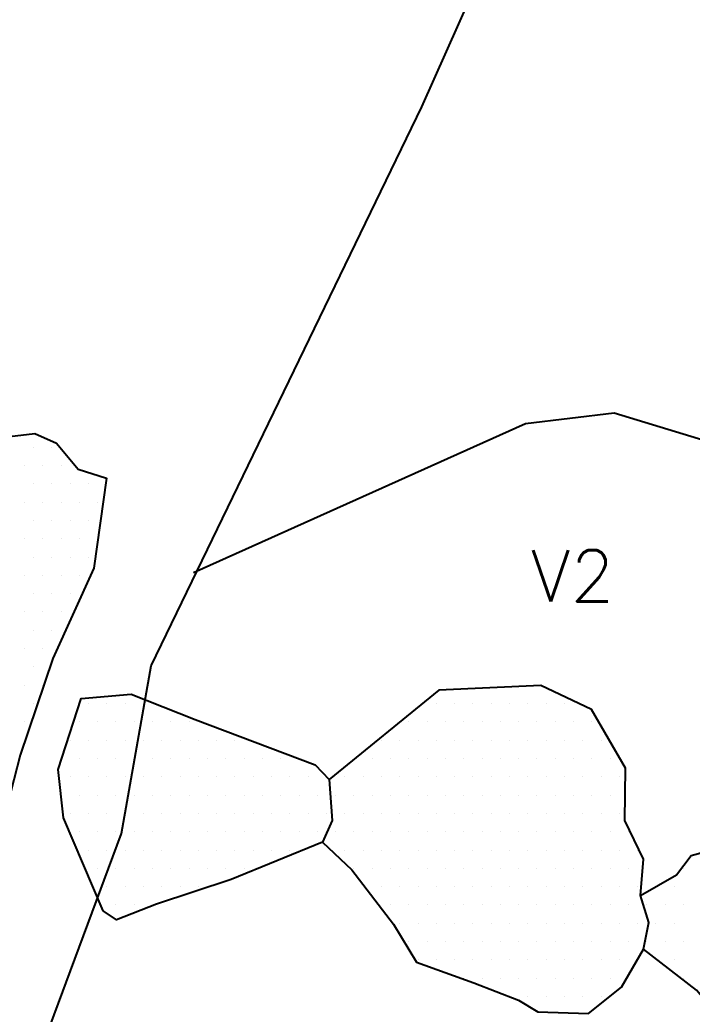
# Model space of a CAD drawing. Header units: metres. Extents: x -9.05 to -4.97, y -14.56 to -9.91.
# Drawn here: x -7.653 to -7.194, y -12.149 to -11.471 of the extents above; entities that cross this region are included whole.
import ezdxf

# ---------------------------------------------------------------- set-up
doc = ezdxf.new("R2010")
doc.units = ezdxf.units.M
doc.header["$LTSCALE"] = 25
doc.header["$MEASUREMENT"] = 0
doc.linetypes.add('STRICHPUNKTX2', pattern=[2, 1, -0.5, 0, -0.5])
doc.layers.get('0').update_dxf_attribs({"linetype": 'CONTINUOUS'})
for name, color, linetype in [('BEFUND', 1, 'CONTINUOUS'), ('GRABUNGSGRENZE', 3, 'STRICHPUNKTX2'), ('STEINE', 4, 'CONTINUOUS'), ('STEINESCHRAFF', 4, 'CONTINUOUS')]:
    doc.layers.add(name, color=color, linetype=linetype)
doc.styles.get("Standard").update_dxf_attribs({"font": 'txt.shx'})

# ---------------------------------------------------------------- blocks, each defined once
blk = doc.blocks.new('*X11')
at = {"color": 0}
for p, q in [((-764.375, -1176.25), (-764.375, -1176.25)), ((-763.125, -1176.25), (-763.125, -1176.25)), ((-765, -1177.5), (-765, -1177.5)), ((-763.75, -1177.5), (-763.75, -1177.5)), ((-762.5, -1177.5), (-762.5, -1177.5)), ((-764.375, -1178.75), (-764.375, -1178.75)), ((-763.125, -1178.75), (-763.125, -1178.75)), ((-761.875, -1178.75), (-761.875, -1178.75)), ((-760.625, -1178.75), (-760.625, -1178.75)), ((-765, -1180), (-765, -1180)), ((-763.75, -1180), (-763.75, -1180)), ((-762.5, -1180), (-762.5, -1180)), ((-761.25, -1180), (-761.25, -1180)), ((-760, -1180), (-760, -1180)), ((-764.375, -1181.25), (-764.375, -1181.25)), ((-763.125, -1181.25), (-763.125, -1181.25)), ((-761.875, -1181.25), (-761.875, -1181.25)), ((-760.625, -1181.25), (-760.625, -1181.25)), ((-765, -1182.5), (-765, -1182.5)), ((-763.75, -1182.5), (-763.75, -1182.5)), ((-762.5, -1182.5), (-762.5, -1182.5)), ((-761.25, -1182.5), (-761.25, -1182.5)), ((-760, -1182.5), (-760, -1182.5)), ((-764.375, -1183.75), (-764.375, -1183.75)), ((-763.125, -1183.75), (-763.125, -1183.75)), ((-761.875, -1183.75), (-761.875, -1183.75)), ((-760.625, -1183.75), (-760.625, -1183.75)), ((-765, -1185), (-765, -1185)), ((-763.75, -1185), (-763.75, -1185)), ((-762.5, -1185), (-762.5, -1185)), ((-761.25, -1185), (-761.25, -1185)), ((-764.375, -1186.25), (-764.375, -1186.25)), ((-763.125, -1186.25), (-763.125, -1186.25)), ((-761.875, -1186.25), (-761.875, -1186.25)), ((-765, -1187.5), (-765, -1187.5)), ((-763.75, -1187.5), (-763.75, -1187.5)), ((-762.5, -1187.5), (-762.5, -1187.5)), ((-764.375, -1188.75), (-764.375, -1188.75)), ((-763.125, -1188.75), (-763.125, -1188.75)), ((-765, -1190), (-765, -1190)), ((-763.75, -1190), (-763.75, -1190)), ((-764.375, -1191.25), (-764.375, -1191.25)), ((-765, -1192.5), (-765, -1192.5)), ((-763.75, -1192.5), (-763.75, -1192.5)), ((-764.375, -1193.75), (-764.375, -1193.75)), ((-760.625, -1193.75), (-760.625, -1193.75)), ((-759.375, -1193.75), (-759.375, -1193.75)), ((-758.125, -1193.75), (-758.125, -1193.75)), ((-756.875, -1193.75), (-756.875, -1193.75)), ((-736.875, -1193.75), (-736.875, -1193.75)), ((-735.625, -1193.75), (-735.625, -1193.75)), ((-734.375, -1193.75), (-734.375, -1193.75)), ((-733.125, -1193.75), (-733.125, -1193.75)), ((-731.875, -1193.75), (-731.875, -1193.75)), ((-730.625, -1193.75), (-730.625, -1193.75)), ((-729.375, -1193.75), (-729.375, -1193.75)), ((-728.125, -1193.75), (-728.125, -1193.75)), ((-765, -1195), (-765, -1195)), ((-761.25, -1195), (-761.25, -1195)), ((-760, -1195), (-760, -1195)), ((-758.75, -1195), (-758.75, -1195)), ((-757.5, -1195), (-757.5, -1195)), ((-756.25, -1195), (-756.25, -1195)), ((-755, -1195), (-755, -1195)), ((-753.75, -1195), (-753.75, -1195)), ((-738.75, -1195), (-738.75, -1195)), ((-737.5, -1195), (-737.5, -1195)), ((-736.25, -1195), (-736.25, -1195)), ((-735, -1195), (-735, -1195)), ((-733.75, -1195), (-733.75, -1195)), ((-732.5, -1195), (-732.5, -1195)), ((-731.25, -1195), (-731.25, -1195)), ((-730, -1195), (-730, -1195)), ((-728.75, -1195), (-728.75, -1195)), ((-727.5, -1195), (-727.5, -1195)), ((-726.25, -1195), (-726.25, -1195)), ((-761.875, -1196.25), (-761.875, -1196.25)), ((-760.625, -1196.25), (-760.625, -1196.25)), ((-759.375, -1196.25), (-759.375, -1196.25)), ((-758.125, -1196.25), (-758.125, -1196.25)), ((-756.875, -1196.25), (-756.875, -1196.25)), ((-755.625, -1196.25), (-755.625, -1196.25)), ((-754.375, -1196.25), (-754.375, -1196.25)), ((-753.125, -1196.25), (-753.125, -1196.25)), ((-751.875, -1196.25), (-751.875, -1196.25)), ((-750.625, -1196.25), (-750.625, -1196.25)), ((-740.625, -1196.25), (-740.625, -1196.25)), ((-739.375, -1196.25), (-739.375, -1196.25)), ((-738.125, -1196.25), (-738.125, -1196.25)), ((-736.875, -1196.25), (-736.875, -1196.25)), ((-735.625, -1196.25), (-735.625, -1196.25)), ((-734.375, -1196.25), (-734.375, -1196.25)), ((-733.125, -1196.25), (-733.125, -1196.25)), ((-731.875, -1196.25), (-731.875, -1196.25)), ((-730.625, -1196.25), (-730.625, -1196.25)), ((-729.375, -1196.25), (-729.375, -1196.25)), ((-728.125, -1196.25), (-728.125, -1196.25)), ((-726.875, -1196.25), (-726.875, -1196.25)), ((-725.625, -1196.25), (-725.625, -1196.25)), ((-761.25, -1197.5), (-761.25, -1197.5)), ((-760, -1197.5), (-760, -1197.5)), ((-758.75, -1197.5), (-758.75, -1197.5)), ((-757.5, -1197.5), (-757.5, -1197.5)), ((-756.25, -1197.5), (-756.25, -1197.5)), ((-755, -1197.5), (-755, -1197.5)), ((-753.75, -1197.5), (-753.75, -1197.5)), ((-752.5, -1197.5), (-752.5, -1197.5)), ((-751.25, -1197.5), (-751.25, -1197.5)), ((-750, -1197.5), (-750, -1197.5)), ((-748.75, -1197.5), (-748.75, -1197.5)), ((-747.5, -1197.5), (-747.5, -1197.5)), ((-741.25, -1197.5), (-741.25, -1197.5)), ((-740, -1197.5), (-740, -1197.5)), ((-738.75, -1197.5), (-738.75, -1197.5)), ((-737.5, -1197.5), (-737.5, -1197.5)), ((-736.25, -1197.5), (-736.25, -1197.5)), ((-735, -1197.5), (-735, -1197.5)), ((-733.75, -1197.5), (-733.75, -1197.5)), ((-732.5, -1197.5), (-732.5, -1197.5)), ((-731.25, -1197.5), (-731.25, -1197.5)), ((-730, -1197.5), (-730, -1197.5)), ((-728.75, -1197.5), (-728.75, -1197.5)), ((-727.5, -1197.5), (-727.5, -1197.5)), ((-726.25, -1197.5), (-726.25, -1197.5)), ((-725, -1197.5), (-725, -1197.5)), ((-761.875, -1198.75), (-761.875, -1198.75)), ((-760.625, -1198.75), (-760.625, -1198.75)), ((-759.375, -1198.75), (-759.375, -1198.75)), ((-758.125, -1198.75), (-758.125, -1198.75)), ((-756.875, -1198.75), (-756.875, -1198.75)), ((-755.625, -1198.75), (-755.625, -1198.75)), ((-754.375, -1198.75), (-754.375, -1198.75)), ((-753.125, -1198.75), (-753.125, -1198.75)), ((-751.875, -1198.75), (-751.875, -1198.75)), ((-750.625, -1198.75), (-750.625, -1198.75)), ((-749.375, -1198.75), (-749.375, -1198.75)), ((-748.125, -1198.75), (-748.125, -1198.75)), ((-746.875, -1198.75), (-746.875, -1198.75)), ((-745.625, -1198.75), (-745.625, -1198.75)), ((-744.375, -1198.75), (-744.375, -1198.75)), ((-743.125, -1198.75), (-743.125, -1198.75)), ((-741.875, -1198.75), (-741.875, -1198.75)), ((-740.625, -1198.75), (-740.625, -1198.75)), ((-739.375, -1198.75), (-739.375, -1198.75)), ((-738.125, -1198.75), (-738.125, -1198.75)), ((-736.875, -1198.75), (-736.875, -1198.75)), ((-735.625, -1198.75), (-735.625, -1198.75)), ((-734.375, -1198.75), (-734.375, -1198.75)), ((-733.125, -1198.75), (-733.125, -1198.75)), ((-731.875, -1198.75), (-731.875, -1198.75)), ((-730.625, -1198.75), (-730.625, -1198.75)), ((-729.375, -1198.75), (-729.375, -1198.75)), ((-728.125, -1198.75), (-728.125, -1198.75)), ((-726.875, -1198.75), (-726.875, -1198.75)), ((-725.625, -1198.75), (-725.625, -1198.75)), ((-724.375, -1198.75), (-724.375, -1198.75)), ((-762.5, -1200), (-762.5, -1200)), ((-761.25, -1200), (-761.25, -1200)), ((-760, -1200), (-760, -1200)), ((-758.75, -1200), (-758.75, -1200)), ((-757.5, -1200), (-757.5, -1200)), ((-756.25, -1200), (-756.25, -1200)), ((-755, -1200), (-755, -1200)), ((-753.75, -1200), (-753.75, -1200)), ((-752.5, -1200), (-752.5, -1200)), ((-751.25, -1200), (-751.25, -1200)), ((-750, -1200), (-750, -1200)), ((-748.75, -1200), (-748.75, -1200)), ((-747.5, -1200), (-747.5, -1200)), ((-746.25, -1200), (-746.25, -1200)), ((-745, -1200), (-745, -1200)), ((-743.75, -1200), (-743.75, -1200)), ((-742.5, -1200), (-742.5, -1200)), ((-741.25, -1200), (-741.25, -1200)), ((-740, -1200), (-740, -1200)), ((-738.75, -1200), (-738.75, -1200)), ((-737.5, -1200), (-737.5, -1200)), ((-736.25, -1200), (-736.25, -1200)), ((-735, -1200), (-735, -1200)), ((-733.75, -1200), (-733.75, -1200)), ((-732.5, -1200), (-732.5, -1200)), ((-731.25, -1200), (-731.25, -1200)), ((-730, -1200), (-730, -1200)), ((-728.75, -1200), (-728.75, -1200)), ((-727.5, -1200), (-727.5, -1200)), ((-726.25, -1200), (-726.25, -1200)), ((-725, -1200), (-725, -1200)), ((-761.875, -1201.25), (-761.875, -1201.25)), ((-760.625, -1201.25), (-760.625, -1201.25)), ((-759.375, -1201.25), (-759.375, -1201.25)), ((-758.125, -1201.25), (-758.125, -1201.25)), ((-756.875, -1201.25), (-756.875, -1201.25)), ((-755.625, -1201.25), (-755.625, -1201.25)), ((-754.375, -1201.25), (-754.375, -1201.25)), ((-753.125, -1201.25), (-753.125, -1201.25)), ((-751.875, -1201.25), (-751.875, -1201.25)), ((-750.625, -1201.25), (-750.625, -1201.25)), ((-749.375, -1201.25), (-749.375, -1201.25)), ((-748.125, -1201.25), (-748.125, -1201.25)), ((-746.875, -1201.25), (-746.875, -1201.25)), ((-745.625, -1201.25), (-745.625, -1201.25)), ((-744.375, -1201.25), (-744.375, -1201.25)), ((-743.125, -1201.25), (-743.125, -1201.25)), ((-741.875, -1201.25), (-741.875, -1201.25)), ((-740.625, -1201.25), (-740.625, -1201.25)), ((-739.375, -1201.25), (-739.375, -1201.25)), ((-738.125, -1201.25), (-738.125, -1201.25)), ((-736.875, -1201.25), (-736.875, -1201.25)), ((-735.625, -1201.25), (-735.625, -1201.25)), ((-734.375, -1201.25), (-734.375, -1201.25)), ((-733.125, -1201.25), (-733.125, -1201.25)), ((-731.875, -1201.25), (-731.875, -1201.25)), ((-730.625, -1201.25), (-730.625, -1201.25)), ((-729.375, -1201.25), (-729.375, -1201.25)), ((-728.125, -1201.25), (-728.125, -1201.25)), ((-726.875, -1201.25), (-726.875, -1201.25)), ((-725.625, -1201.25), (-725.625, -1201.25)), ((-724.375, -1201.25), (-724.375, -1201.25)), ((-761.25, -1202.5), (-761.25, -1202.5)), ((-760, -1202.5), (-760, -1202.5)), ((-758.75, -1202.5), (-758.75, -1202.5)), ((-757.5, -1202.5), (-757.5, -1202.5)), ((-756.25, -1202.5), (-756.25, -1202.5)), ((-755, -1202.5), (-755, -1202.5)), ((-753.75, -1202.5), (-753.75, -1202.5)), ((-752.5, -1202.5), (-752.5, -1202.5)), ((-751.25, -1202.5), (-751.25, -1202.5)), ((-750, -1202.5), (-750, -1202.5)), ((-748.75, -1202.5), (-748.75, -1202.5)), ((-747.5, -1202.5), (-747.5, -1202.5)), ((-746.25, -1202.5), (-746.25, -1202.5)), ((-745, -1202.5), (-745, -1202.5)), ((-743.75, -1202.5), (-743.75, -1202.5)), ((-742.5, -1202.5), (-742.5, -1202.5)), ((-741.25, -1202.5), (-741.25, -1202.5)), ((-740, -1202.5), (-740, -1202.5)), ((-738.75, -1202.5), (-738.75, -1202.5)), ((-737.5, -1202.5), (-737.5, -1202.5)), ((-736.25, -1202.5), (-736.25, -1202.5)), ((-735, -1202.5), (-735, -1202.5)), ((-733.75, -1202.5), (-733.75, -1202.5)), ((-732.5, -1202.5), (-732.5, -1202.5)), ((-731.25, -1202.5), (-731.25, -1202.5)), ((-730, -1202.5), (-730, -1202.5)), ((-728.75, -1202.5), (-728.75, -1202.5)), ((-727.5, -1202.5), (-727.5, -1202.5)), ((-726.25, -1202.5), (-726.25, -1202.5)), ((-725, -1202.5), (-725, -1202.5)), ((-723.75, -1202.5), (-723.75, -1202.5)), ((-760.625, -1203.75), (-760.625, -1203.75)), ((-759.375, -1203.75), (-759.375, -1203.75)), ((-758.125, -1203.75), (-758.125, -1203.75)), ((-756.875, -1203.75), (-756.875, -1203.75)), ((-755.625, -1203.75), (-755.625, -1203.75)), ((-754.375, -1203.75), (-754.375, -1203.75)), ((-753.125, -1203.75), (-753.125, -1203.75)), ((-751.875, -1203.75), (-751.875, -1203.75)), ((-750.625, -1203.75), (-750.625, -1203.75)), ((-749.375, -1203.75), (-749.375, -1203.75)), ((-748.125, -1203.75), (-748.125, -1203.75)), ((-746.875, -1203.75), (-746.875, -1203.75)), ((-743.125, -1203.75), (-743.125, -1203.75)), ((-741.875, -1203.75), (-741.875, -1203.75)), ((-740.625, -1203.75), (-740.625, -1203.75)), ((-739.375, -1203.75), (-739.375, -1203.75)), ((-738.125, -1203.75), (-738.125, -1203.75)), ((-736.875, -1203.75), (-736.875, -1203.75)), ((-735.625, -1203.75), (-735.625, -1203.75)), ((-734.375, -1203.75), (-734.375, -1203.75)), ((-733.125, -1203.75), (-733.125, -1203.75)), ((-731.875, -1203.75), (-731.875, -1203.75)), ((-730.625, -1203.75), (-730.625, -1203.75)), ((-729.375, -1203.75), (-729.375, -1203.75)), ((-728.125, -1203.75), (-728.125, -1203.75)), ((-726.875, -1203.75), (-726.875, -1203.75)), ((-725.625, -1203.75), (-725.625, -1203.75)), ((-724.375, -1203.75), (-724.375, -1203.75)), ((-723.125, -1203.75), (-723.125, -1203.75)), ((-760, -1205), (-760, -1205)), ((-758.75, -1205), (-758.75, -1205)), ((-757.5, -1205), (-757.5, -1205)), ((-756.25, -1205), (-756.25, -1205)), ((-755, -1205), (-755, -1205)), ((-753.75, -1205), (-753.75, -1205)), ((-752.5, -1205), (-752.5, -1205)), ((-751.25, -1205), (-751.25, -1205)), ((-750, -1205), (-750, -1205)), ((-742.5, -1205), (-742.5, -1205)), ((-741.25, -1205), (-741.25, -1205)), ((-740, -1205), (-740, -1205)), ((-738.75, -1205), (-738.75, -1205)), ((-737.5, -1205), (-737.5, -1205)), ((-736.25, -1205), (-736.25, -1205)), ((-735, -1205), (-735, -1205)), ((-733.75, -1205), (-733.75, -1205)), ((-732.5, -1205), (-732.5, -1205)), ((-731.25, -1205), (-731.25, -1205)), ((-730, -1205), (-730, -1205)), ((-728.75, -1205), (-728.75, -1205)), ((-727.5, -1205), (-727.5, -1205)), ((-726.25, -1205), (-726.25, -1205)), ((-725, -1205), (-725, -1205)), ((-723.75, -1205), (-723.75, -1205)), ((-720, -1205), (-720, -1205)), ((-759.375, -1206.25), (-759.375, -1206.25)), ((-758.125, -1206.25), (-758.125, -1206.25)), ((-756.875, -1206.25), (-756.875, -1206.25)), ((-755.625, -1206.25), (-755.625, -1206.25)), ((-754.375, -1206.25), (-754.375, -1206.25)), ((-753.125, -1206.25), (-753.125, -1206.25)), ((-740.625, -1206.25), (-740.625, -1206.25)), ((-739.375, -1206.25), (-739.375, -1206.25)), ((-738.125, -1206.25), (-738.125, -1206.25)), ((-736.875, -1206.25), (-736.875, -1206.25)), ((-735.625, -1206.25), (-735.625, -1206.25)), ((-734.375, -1206.25), (-734.375, -1206.25)), ((-733.125, -1206.25), (-733.125, -1206.25)), ((-731.875, -1206.25), (-731.875, -1206.25)), ((-730.625, -1206.25), (-730.625, -1206.25)), ((-729.375, -1206.25), (-729.375, -1206.25)), ((-728.125, -1206.25), (-728.125, -1206.25)), ((-726.875, -1206.25), (-726.875, -1206.25)), ((-725.625, -1206.25), (-725.625, -1206.25)), ((-724.375, -1206.25), (-724.375, -1206.25)), ((-723.125, -1206.25), (-723.125, -1206.25)), ((-721.875, -1206.25), (-721.875, -1206.25)), ((-720.625, -1206.25), (-720.625, -1206.25)), ((-758.75, -1207.5), (-758.75, -1207.5)), ((-757.5, -1207.5), (-757.5, -1207.5)), ((-756.25, -1207.5), (-756.25, -1207.5)), ((-740, -1207.5), (-740, -1207.5)), ((-738.75, -1207.5), (-738.75, -1207.5)), ((-737.5, -1207.5), (-737.5, -1207.5)), ((-736.25, -1207.5), (-736.25, -1207.5)), ((-735, -1207.5), (-735, -1207.5)), ((-733.75, -1207.5), (-733.75, -1207.5)), ((-732.5, -1207.5), (-732.5, -1207.5)), ((-731.25, -1207.5), (-731.25, -1207.5)), ((-730, -1207.5), (-730, -1207.5)), ((-728.75, -1207.5), (-728.75, -1207.5)), ((-727.5, -1207.5), (-727.5, -1207.5)), ((-726.25, -1207.5), (-726.25, -1207.5)), ((-725, -1207.5), (-725, -1207.5)), ((-723.75, -1207.5), (-723.75, -1207.5)), ((-722.5, -1207.5), (-722.5, -1207.5)), ((-721.25, -1207.5), (-721.25, -1207.5)), ((-720, -1207.5), (-720, -1207.5)), ((-739.375, -1208.75), (-739.375, -1208.75)), ((-738.125, -1208.75), (-738.125, -1208.75)), ((-736.875, -1208.75), (-736.875, -1208.75)), ((-735.625, -1208.75), (-735.625, -1208.75)), ((-734.375, -1208.75), (-734.375, -1208.75)), ((-733.125, -1208.75), (-733.125, -1208.75)), ((-731.875, -1208.75), (-731.875, -1208.75)), ((-730.625, -1208.75), (-730.625, -1208.75)), ((-729.375, -1208.75), (-729.375, -1208.75)), ((-728.125, -1208.75), (-728.125, -1208.75)), ((-726.875, -1208.75), (-726.875, -1208.75)), ((-725.625, -1208.75), (-725.625, -1208.75)), ((-724.375, -1208.75), (-724.375, -1208.75)), ((-723.125, -1208.75), (-723.125, -1208.75)), ((-721.875, -1208.75), (-721.875, -1208.75)), ((-720.625, -1208.75), (-720.625, -1208.75)), ((-738.75, -1210), (-738.75, -1210)), ((-737.5, -1210), (-737.5, -1210)), ((-736.25, -1210), (-736.25, -1210)), ((-735, -1210), (-735, -1210)), ((-733.75, -1210), (-733.75, -1210)), ((-732.5, -1210), (-732.5, -1210)), ((-731.25, -1210), (-731.25, -1210)), ((-730, -1210), (-730, -1210)), ((-728.75, -1210), (-728.75, -1210)), ((-727.5, -1210), (-727.5, -1210)), ((-726.25, -1210), (-726.25, -1210)), ((-725, -1210), (-725, -1210)), ((-723.75, -1210), (-723.75, -1210)), ((-722.5, -1210), (-722.5, -1210)), ((-721.25, -1210), (-721.25, -1210)), ((-720, -1210), (-720, -1210)), ((-738.125, -1211.25), (-738.125, -1211.25)), ((-736.875, -1211.25), (-736.875, -1211.25)), ((-735.625, -1211.25), (-735.625, -1211.25)), ((-734.375, -1211.25), (-734.375, -1211.25)), ((-733.125, -1211.25), (-733.125, -1211.25)), ((-731.875, -1211.25), (-731.875, -1211.25)), ((-730.625, -1211.25), (-730.625, -1211.25)), ((-729.375, -1211.25), (-729.375, -1211.25)), ((-728.125, -1211.25), (-728.125, -1211.25)), ((-726.875, -1211.25), (-726.875, -1211.25)), ((-725.625, -1211.25), (-725.625, -1211.25)), ((-724.375, -1211.25), (-724.375, -1211.25)), ((-720.625, -1211.25), (-720.625, -1211.25)), ((-735, -1212.5), (-735, -1212.5)), ((-733.75, -1212.5), (-733.75, -1212.5)), ((-732.5, -1212.5), (-732.5, -1212.5)), ((-731.25, -1212.5), (-731.25, -1212.5)), ((-730, -1212.5), (-730, -1212.5)), ((-728.75, -1212.5), (-728.75, -1212.5)), ((-727.5, -1212.5), (-727.5, -1212.5)), ((-726.25, -1212.5), (-726.25, -1212.5)), ((-725, -1212.5), (-725, -1212.5)), ((-720, -1212.5), (-720, -1212.5)), ((-730.625, -1213.75), (-730.625, -1213.75)), ((-729.375, -1213.75), (-729.375, -1213.75)), ((-728.125, -1213.75), (-728.125, -1213.75)), ((-726.875, -1213.75), (-726.875, -1213.75)), ((-725.625, -1213.75), (-725.625, -1213.75))]:
    blk.add_line(p, q, dxfattribs=at)

msp = doc.modelspace()

# ---------------------------------------------------------------- linework, layer by layer
at = {"layer": 'BEFUND'}
msp.add_lwpolyline([(-7.53446, -11.84815), (-7.30775, -11.74629), (-7.24724, -11.73913), (-7.17401, -11.76145), (-7.09412, -11.83563), (-7.0193, -11.9383), (-6.94962, -11.96265), (-6.8179, -12.00528), (-6.59361, -12.0702)], dxfattribs=at)
at = {"layer": 'GRABUNGSGRENZE', "flags": 128}
msp.add_lwpolyline([(-8.32391, -13.62788), (-8.14376, -13.11419), (-8.00603, -13.01189), (-7.84157, -12.59736), (-7.71816, -12.38778), (-7.58366, -12.02615), (-7.5634, -11.91173), (-7.37858, -11.53023), (-7.16586, -11.0516), (-6.99933, -10.69402), (-6.18233, -11.22126), (-6.46571, -11.73553), (-6.54437, -11.95932), (-6.58598, -12.07935), (-6.70479, -12.32452), (-6.82926, -12.48783), (-6.95172, -12.6008), (-7.01016, -12.64864), (-7.05129, -12.73816), (-7.09036, -12.85362), (-7.23923, -13.01796), (-7.21577, -13.11812), (-7.19737, -13.2554), (-7.20799, -13.34032), (-7.23995, -13.4517), (-7.26377, -13.55189), (-7.34655, -13.70195)], dxfattribs=at)
at = {"layer": 'STEINE'}
for points in [[(-7.66419, -11.75569), (-7.64284, -11.75314), (-7.62808, -11.75974), (-7.61333, -11.77752), (-7.594, -11.78361), (-7.6026, -11.84514), (-7.63052, -11.90669), (-7.65285, -11.97281), (-7.66147, -12.00637)], [(-7.44637, -12.03216), (-7.42652, -12.05096), (-7.39802, -12.08806), (-7.38224, -12.11398), (-7.34308, -12.12819), (-7.31256, -12.13986), (-7.29933, -12.14799), (-7.26475, -12.14898), (-7.24239, -12.13117), (-7.22716, -12.10522), (-7.22361, -12.08692), (-7.22922, -12.06861), (-7.22922, -12.06861), (-7.2272, -12.0437), (-7.23993, -12.01727), (-7.23945, -11.98167), (-7.26287, -11.94152), (-7.29745, -11.92527), (-7.36711, -11.92837), (-7.44182, -11.98944)], [(-7.59634, -12.07904), (-7.62333, -12.0155), (-7.62691, -11.98245), (-7.61118, -11.93413), (-7.57712, -11.93106), (-7.53337, -11.94832), (-7.45149, -11.97928), (-7.44182, -11.98944), (-7.43977, -12.01741), (-7.44637, -12.03216), (-7.50889, -12.05762), (-7.55973, -12.07444), (-7.58718, -12.08514), (-7.59634, -12.07904)], [(-7.22922, -12.06861), (-7.20482, -12.05436), (-7.19466, -12.04113), (-7.17229, -12.03502), (-7.15806, -12.02484), (-7.11889, -12.04159), (-7.07515, -12.07003), (-7.02835, -12.09237), (-6.9902, -12.10709), (-6.94543, -12.1452), (-6.87471, -12.2082), (-6.87316, -12.23667), (-6.88433, -12.26363), (-6.91736, -12.28857), (-6.93158, -12.31604), (-7.01142, -12.30084), (-7.03787, -12.29577), (-7.07857, -12.25614), (-7.10453, -12.22056), (-7.12081, -12.21702), (-7.16712, -12.16162), (-7.19104, -12.13317), (-7.22716, -12.10522)]]:
    msp.add_lwpolyline(points, dxfattribs=at)

# ---------------------------------------------------------------- block references
at = {"layer": 'STEINESCHRAFF', "xscale": 0.01, "yscale": 0.01, "zscale": 0.01}
msp.add_blockref('*X11', (0, 0), dxfattribs=at)

# ---------------------------------------------------------------- texts
at = {"layer": 'BEFUND'}
msp.add_text('V2', height=0.035, dxfattribs=at).set_placement((-7.3041, -11.86782))

doc.saveas('drawing.dxf')
